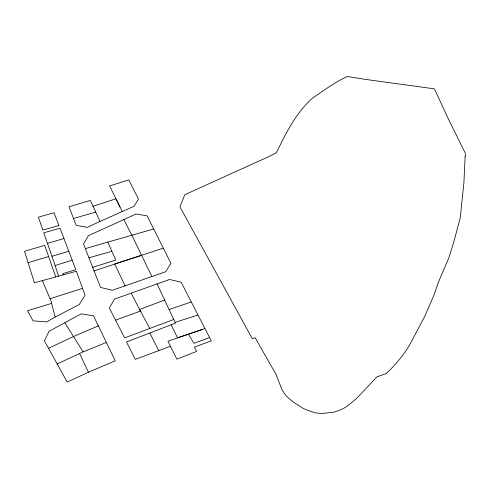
<?xml version="1.0" encoding="UTF-8"?>
<svg xmlns="http://www.w3.org/2000/svg" width="490" height="490" viewBox="0 0 490 490"><rect width="100%" height="100%" fill="white"/><g stroke="black" fill="none" stroke-linecap="round" stroke-linejoin="round"><path stroke-width="0.73" d="M64.815 322.696L49.018 331.307L44.431 340.924L67.197 382.065L88.396 372.216L115.26 360.805L93.517 315.897L81.199 313.851L64.815 322.696L83.135 351.851L106.367 342.443M55.18 317.067L46.666 321.899L33.106 320.852L27.471 310.752L51.591 303.384L51.297 301.534L42.336 280.641L34.429 282.797L24.5 251.29L44.7 245.368L55.738 276.924L76.373 271.246L85.04 295.194L79.258 304.529L55.18 317.067L51.591 303.384M57.312 363.892L83.135 351.851M99.985 221.443L87.245 227.366L76.164 225.333L68.986 206.756L90.35 200.428L99.985 221.443L133.972 206.302L138.511 199.087L128.76 179.897L109.619 185.967L122.261 211.521M48.626 348.2L73.647 336.465L98.472 325.801M157.094 283.937L169.577 279.484L181.165 282.222L211.3 340.856L194.457 347.104L196.545 351.41L176.927 359.176L170.416 346.301L135.271 359.348L126.481 341.947L175.463 323.161L157.094 283.937L114.666 299.065L109.295 307.922L124.619 337.88L173.797 319.431M123.854 219.606L136.012 213.989L147.104 215.839L170.93 263.363L165.681 271.73L112.235 290.3L100.511 287.403L83.545 243.934L88.396 235.672L123.854 219.606L131.859 235.188L151.851 276.538M170.416 346.301L168.009 341.218L204.777 328.576M164.707 300.039L139.607 309.478L131.283 293.332M209.457 337.635L193.918 343.349L188.436 334.156L177.527 337.812L171.243 324.895M93.976 270.89L163.152 248.203M115.622 320.111L140.483 311.083L139.607 309.478L149.652 328.325M197.838 315.064L175.12 322.359M191.18 302.03L169.093 309.49M188.436 334.156L202.523 329.458M72.159 260.11L60.056 228.236L43.794 232.811L55.119 265.543L72.159 260.11L75.791 269.702L62.763 273.665L63.259 274.945M92.892 206.284L115.977 198.756L120.001 207.007M141.543 255.364L114.678 263.896L125.042 285.829M50.084 298.704L82.485 288.341M92.579 267.387L115.763 260.055L107.806 242.103L85.334 248.614M28.138 262.707L48.62 256.509M153.444 229.081L107.806 242.103M47.499 243.414L63.921 238.526M95.697 212.115L73.561 218.46M52.032 256.233L68.87 251.266M111.689 251.339L88.923 257.777M42.336 280.641L55.738 276.924M149.879 333.145L158.693 350.552M79.594 353.529L88.396 372.216M55.119 265.543L58.549 276.213M465.151 156.2L463.889 182.997L460.196 218.191L453.507 242.924L448.981 257.471L438.783 281.327L434.018 294.992L424.652 316.528L409.861 344.476C403.582 355.342 395.461 364.848 386.377 373.429L376.963 376.859L356.622 398.431L348.298 405.334L343.974 408.182L338.682 410.614L333.359 412.28L321.422 413.505L314.813 412.758L306.587 409.94L302.777 408.133L294.453 402.872L290.307 399.681L285.872 395.504L282.019 389.801L276.084 374.47L255.094 337.671L252.362 338.78L179.946 206.921L184.791 194.72L268.526 156.733L276.427 152.733C285.976 133.102 295.776 113.061 312.344 98.288C323.774 90.558 334.817 82.1 347.557 76.495L364.823 79.306L434.44 88.843L448.295 118.782L465.5 153.615L465.151 156.2M58.855 225.547L42.863 230.079L38.416 217.186L54.016 212.734L58.855 225.547"/></g></svg>
